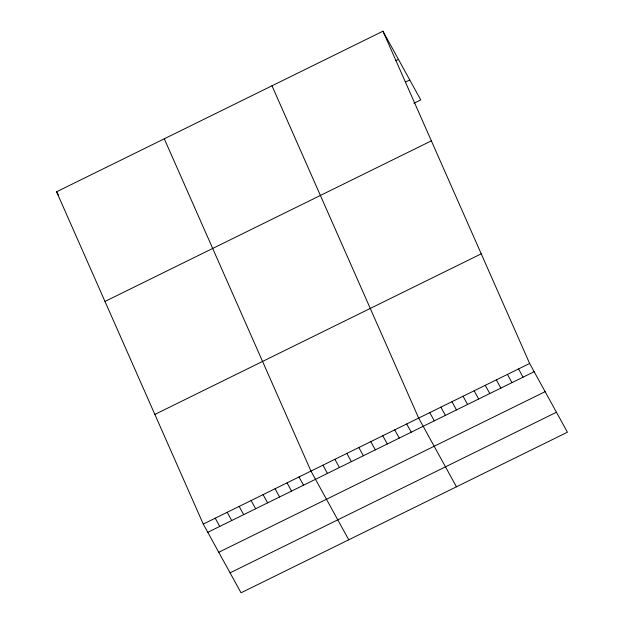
<?xml version="1.0" encoding="UTF-8"?>
<svg xmlns="http://www.w3.org/2000/svg" width="624" height="624" viewBox="0 0 624 624"><rect width="100%" height="100%" fill="white"/><g stroke="black" fill="none" stroke-linecap="round" stroke-linejoin="round"><path stroke-width="0.94" d="M382.957 31.2L529.636 363.48L567.419 432.206L241.043 592.8L203.26 524.082L56.581 191.794L382.957 31.2L420.74 99.918L413.907 103.28M395.897 60.653L398.455 59.389M405.499 82.056L409.765 79.958M104.988 301.447L431.363 140.852M154.853 414.43L481.237 253.828M203.26 524.082L529.636 363.48M207.784 532.303L534.16 371.709M218.759 552.271L545.134 391.669M230.069 572.84L556.444 412.238M518.544 368.94L523.068 377.169M507.445 374.4L511.969 382.629M496.345 379.86L500.869 388.089M485.254 385.32L489.778 393.549M474.154 390.78L478.678 399.009M463.055 396.24L467.579 404.469M451.963 401.7L456.479 409.929M440.864 407.16L445.388 415.389M429.764 412.628L434.288 420.849M456.448 486.806L418.673 418.088L271.994 85.8M406.7 423.977L411.224 432.198M394.735 429.858L399.259 438.087M382.769 435.747L387.293 443.976M370.804 441.636L375.32 449.865M358.831 447.525L363.355 455.754M346.866 453.414L351.39 461.643M334.901 459.303L339.425 467.532M322.936 465.192L327.452 473.421M348.746 539.799L310.963 471.081L164.284 138.801M298.997 476.97L303.521 485.199M287.032 482.859L291.556 491.088M275.067 488.748L279.583 496.977M263.094 494.637L267.618 502.866M251.129 500.526L255.653 508.755M239.164 506.415L243.688 514.636M56.581 191.794L58.391 195.086M227.198 512.304L231.715 520.525M215.225 518.193L219.749 526.414"/></g></svg>
